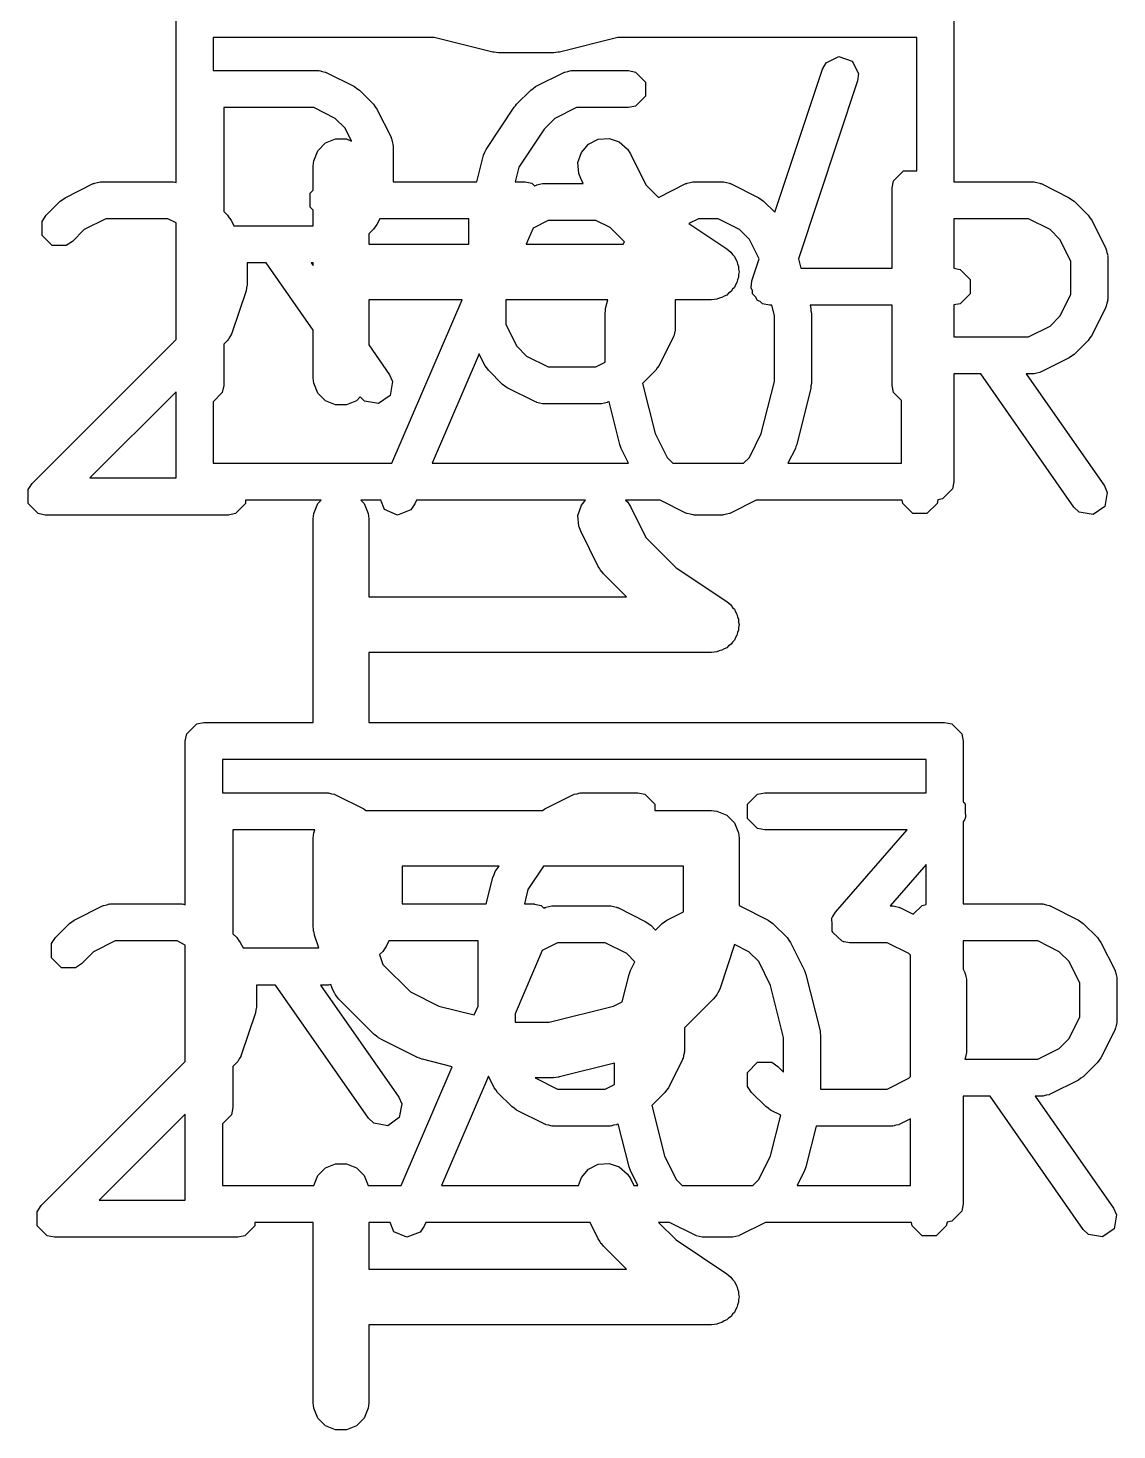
# Model space of a CAD drawing. Header units: inches. Extents: x 0.27 to 5.32, y 0.16 to 3.22.
# Drawn here: x 5.1481 to 5.2638, y 1.7327 to 1.8817 of the extents above; entities that cross this region are included whole.
import ezdxf

# ---------------------------------------------------------------- set-up
doc = ezdxf.new("R2010")
doc.units = ezdxf.units.IN
doc.header["$MEASUREMENT"] = 0
doc.layers.add('BLACK', color=250, linetype='CONTINUOUS')

msp = doc.modelspace()

# ---------------------------------------------------------------- linework, layer by layer
at = {"layer": 'BLACK', "linetype": 'CONTINUOUS'}
for p, q in [((5.16382, 1.86529), (5.16382, 1.88269)), ((5.2465, 1.88269), (5.2465, 1.86537)), ((5.19127, 1.88072), (5.16776, 1.88072)), ((5.16776, 1.88072), (5.16776, 1.87718)), ((5.1975, 1.87916), (5.19127, 1.88072)), ((5.21079, 1.88072), (5.20456, 1.87916)), ((5.24256, 1.88072), (5.21079, 1.88072)), ((5.24256, 1.86654), (5.24256, 1.88072)), ((5.1976, 1.87915), (5.1975, 1.87916)), ((5.19764, 1.87913), (5.1976, 1.87915)), ((5.20446, 1.87915), (5.20442, 1.87913)), ((5.20456, 1.87916), (5.20446, 1.87915)), ((5.19786, 1.87911), (5.19764, 1.87913)), ((5.19808, 1.87908), (5.19786, 1.87911)), ((5.19812, 1.87909), (5.19808, 1.87908)), ((5.19822, 1.87908), (5.19812, 1.87909)), ((5.20384, 1.87908), (5.19822, 1.87908)), ((5.20394, 1.87909), (5.20384, 1.87908)), ((5.20399, 1.87908), (5.20394, 1.87909)), ((5.2042, 1.87911), (5.20399, 1.87908)), ((5.20442, 1.87913), (5.2042, 1.87911)), ((5.23254, 1.87734), (5.23292, 1.87801)), ((5.23292, 1.87801), (5.23426, 1.87868)), ((5.23426, 1.87868), (5.23569, 1.8782)), ((5.23569, 1.8782), (5.23637, 1.87686)), ((5.16776, 1.87718), (5.17891, 1.87718)), ((5.17891, 1.87718), (5.17901, 1.87717)), ((5.17901, 1.87717), (5.17905, 1.87718)), ((5.17905, 1.87718), (5.17935, 1.8771)), ((5.17935, 1.8771), (5.17966, 1.87703)), ((5.17966, 1.87703), (5.1797, 1.877)), ((5.1797, 1.877), (5.17979, 1.87698)), ((5.17979, 1.87698), (5.18279, 1.87548)), ((5.20203, 1.87548), (5.20503, 1.87698)), ((5.20503, 1.87698), (5.20512, 1.877)), ((5.20512, 1.877), (5.20515, 1.87703)), ((5.20515, 1.87703), (5.20546, 1.8771)), ((5.20546, 1.8771), (5.20577, 1.87718)), ((5.20577, 1.87718), (5.20581, 1.87717)), ((5.20581, 1.87717), (5.20591, 1.87718)), ((5.20591, 1.87718), (5.21191, 1.87718)), ((5.21191, 1.87718), (5.21266, 1.87703)), ((5.21266, 1.87703), (5.21373, 1.87597)), ((5.22746, 1.86212), (5.23254, 1.87734)), ((5.23637, 1.87686), (5.23627, 1.87609)), ((5.18279, 1.87548), (5.18304, 1.87528)), ((5.18304, 1.87528), (5.1833, 1.87511)), ((5.1833, 1.87511), (5.1848, 1.87361)), ((5.20002, 1.87361), (5.20152, 1.87511)), ((5.20152, 1.87511), (5.20178, 1.87528)), ((5.20178, 1.87528), (5.20203, 1.87548)), ((5.21373, 1.87597), (5.21373, 1.87446)), ((5.23627, 1.87609), (5.22997, 1.85719)), ((5.17845, 1.87325), (5.16888, 1.87325)), ((5.16888, 1.87325), (5.16888, 1.86221)), ((5.18074, 1.8721), (5.17845, 1.87325)), ((5.1848, 1.87361), (5.18498, 1.87335)), ((5.18498, 1.87335), (5.18517, 1.8731)), ((5.19677, 1.86881), (5.19977, 1.87331)), ((5.19977, 1.87331), (5.19991, 1.87345)), ((5.19991, 1.87345), (5.20002, 1.87361)), ((5.20637, 1.87325), (5.20407, 1.8721)), ((5.21191, 1.87325), (5.20637, 1.87325)), ((5.21266, 1.8734), (5.21191, 1.87325)), ((5.21373, 1.87446), (5.21266, 1.8734)), ((5.18179, 1.87105), (5.18074, 1.8721)), ((5.18517, 1.8731), (5.18667, 1.8701)), ((5.20407, 1.8721), (5.20294, 1.87096)), ((5.18247, 1.8697), (5.18179, 1.87105)), ((5.20294, 1.87096), (5.20024, 1.86691)), ((5.17889, 1.86867), (5.17971, 1.86949)), ((5.17971, 1.86949), (5.18077, 1.86993)), ((5.18077, 1.86993), (5.18192, 1.86993)), ((5.18192, 1.86993), (5.18247, 1.8697)), ((5.18667, 1.8701), (5.1867, 1.87)), ((5.1867, 1.87), (5.18673, 1.86997)), ((5.18673, 1.86997), (5.18679, 1.86966)), ((5.18679, 1.86966), (5.18687, 1.86936)), ((5.18687, 1.86936), (5.18686, 1.86931)), ((5.18686, 1.86931), (5.18688, 1.86922)), ((5.18688, 1.86922), (5.18688, 1.86537)), ((5.19664, 1.8685), (5.19677, 1.86881)), ((5.2069, 1.86849), (5.20766, 1.86936)), ((5.20766, 1.86936), (5.20869, 1.86988)), ((5.20869, 1.86988), (5.20984, 1.86996)), ((5.20984, 1.86996), (5.21093, 1.8696)), ((5.21093, 1.8696), (5.2118, 1.86884)), ((5.2118, 1.86884), (5.21211, 1.86835)), ((5.17839, 1.86703), (5.17845, 1.86761)), ((5.17845, 1.86761), (5.17889, 1.86867)), ((5.19579, 1.86537), (5.1965, 1.86819)), ((5.1965, 1.86819), (5.19664, 1.8685)), ((5.20654, 1.8674), (5.2069, 1.86849)), ((5.20662, 1.86625), (5.20654, 1.8674)), ((5.21211, 1.86835), (5.21377, 1.86503)), ((5.17839, 1.86448), (5.17839, 1.86703)), ((5.20024, 1.86691), (5.19985, 1.86537)), ((5.20683, 1.86571), (5.20662, 1.86625)), ((5.24008, 1.86547), (5.24115, 1.86654)), ((5.24115, 1.86654), (5.24256, 1.86654)), ((5.15202, 1.86367), (5.15502, 1.86517)), ((5.15502, 1.86517), (5.15511, 1.86519)), ((5.15511, 1.86519), (5.15514, 1.86522)), ((5.15514, 1.86522), (5.15545, 1.86529)), ((5.15545, 1.86529), (5.15576, 1.86537)), ((5.15576, 1.86537), (5.1558, 1.86535)), ((5.1558, 1.86535), (5.1559, 1.86537)), ((5.1559, 1.86537), (5.1634, 1.86537)), ((5.1634, 1.86537), (5.16349, 1.86535)), ((5.16349, 1.86535), (5.16354, 1.86537)), ((5.16354, 1.86537), (5.16382, 1.86529)), ((5.17808, 1.86416), (5.17839, 1.86448)), ((5.18688, 1.86537), (5.19579, 1.86537)), ((5.19985, 1.86537), (5.20089, 1.86537)), ((5.20089, 1.86537), (5.20091, 1.86537)), ((5.20091, 1.86537), (5.20092, 1.86537)), ((5.20092, 1.86537), (5.20094, 1.86536)), ((5.20094, 1.86536), (5.20165, 1.86522)), ((5.20165, 1.86522), (5.20193, 1.86494)), ((5.20193, 1.86494), (5.20194, 1.86493)), ((5.20194, 1.86493), (5.20203, 1.86498)), ((5.20203, 1.86498), (5.20212, 1.865)), ((5.20212, 1.865), (5.20215, 1.86504)), ((5.20215, 1.86504), (5.20246, 1.8651)), ((5.20246, 1.8651), (5.20277, 1.86518)), ((5.20277, 1.86518), (5.20281, 1.86517)), ((5.20281, 1.86517), (5.20291, 1.86519)), ((5.20291, 1.86519), (5.20709, 1.86519)), ((5.20709, 1.86519), (5.20683, 1.86571)), ((5.21377, 1.86503), (5.21509, 1.86371)), ((5.21509, 1.86371), (5.21801, 1.86517)), ((5.21801, 1.86517), (5.2181, 1.86519)), ((5.2181, 1.86519), (5.21814, 1.86522)), ((5.21814, 1.86522), (5.21845, 1.86529)), ((5.21845, 1.86529), (5.21875, 1.86537)), ((5.21875, 1.86537), (5.21879, 1.86535)), ((5.21879, 1.86535), (5.21889, 1.86537)), ((5.21889, 1.86537), (5.22189, 1.86537)), ((5.22189, 1.86537), (5.22199, 1.86535)), ((5.22199, 1.86535), (5.22203, 1.86537)), ((5.22203, 1.86537), (5.22233, 1.86529)), ((5.22233, 1.86529), (5.22264, 1.86522)), ((5.22264, 1.86522), (5.22267, 1.86519)), ((5.22267, 1.86519), (5.22277, 1.86517)), ((5.22277, 1.86517), (5.22577, 1.86367)), ((5.23993, 1.86472), (5.24008, 1.86547)), ((5.23993, 1.85619), (5.23993, 1.86472)), ((5.2465, 1.86537), (5.25489, 1.86537)), ((5.25489, 1.86537), (5.25498, 1.86535)), ((5.25498, 1.86535), (5.25503, 1.86537)), ((5.25503, 1.86537), (5.25533, 1.86529)), ((5.25533, 1.86529), (5.25564, 1.86522)), ((5.25564, 1.86522), (5.25567, 1.86519)), ((5.25567, 1.86519), (5.25577, 1.86517)), ((5.25577, 1.86517), (5.25877, 1.86367)), ((5.15001, 1.8618), (5.15151, 1.8633)), ((5.15151, 1.8633), (5.15177, 1.86347)), ((5.15177, 1.86347), (5.15202, 1.86367)), ((5.17808, 1.86265), (5.17808, 1.86416)), ((5.22577, 1.86367), (5.22602, 1.86347)), ((5.22602, 1.86347), (5.22628, 1.8633)), ((5.22628, 1.8633), (5.22746, 1.86212)), ((5.25877, 1.86367), (5.25901, 1.86347)), ((5.25901, 1.86347), (5.25928, 1.8633)), ((5.25928, 1.8633), (5.26078, 1.8618)), ((5.14958, 1.86116), (5.15001, 1.8618)), ((5.15636, 1.86144), (5.15406, 1.86029)), ((5.16293, 1.86144), (5.15636, 1.86144)), ((5.16382, 1.86099), (5.16293, 1.86144)), ((5.16888, 1.86221), (5.16929, 1.8618)), ((5.16929, 1.8618), (5.16946, 1.86153)), ((5.16946, 1.86153), (5.16966, 1.86129)), ((5.16966, 1.86129), (5.16996, 1.86069)), ((5.17839, 1.86234), (5.17808, 1.86265)), ((5.17839, 1.86069), (5.17839, 1.86234)), ((5.18547, 1.86144), (5.18517, 1.86084)), ((5.19494, 1.86144), (5.18547, 1.86144)), ((5.19494, 1.85874), (5.19494, 1.86144)), ((5.21935, 1.86144), (5.21833, 1.86092)), ((5.22143, 1.86144), (5.21935, 1.86144)), ((5.22372, 1.86029), (5.22143, 1.86144)), ((5.25442, 1.86144), (5.2465, 1.86144)), ((5.2465, 1.86144), (5.2465, 1.85617)), ((5.25672, 1.86029), (5.25442, 1.86144)), ((5.26078, 1.8618), (5.26095, 1.86154)), ((5.26095, 1.86154), (5.26115, 1.86129)), ((5.26115, 1.86129), (5.26265, 1.85829)), ((5.14958, 1.85965), (5.14958, 1.86116)), ((5.15406, 1.86029), (5.15279, 1.85901)), ((5.16382, 1.84861), (5.16382, 1.86099)), ((5.16996, 1.86069), (5.17839, 1.86069)), ((5.1848, 1.86033), (5.1843, 1.85982)), ((5.1843, 1.85982), (5.1843, 1.85874)), ((5.18498, 1.86059), (5.1848, 1.86033)), ((5.18517, 1.86084), (5.18498, 1.86059)), ((5.20177, 1.86045), (5.20103, 1.85874)), ((5.20337, 1.86125), (5.20177, 1.86045)), ((5.20844, 1.86125), (5.20337, 1.86125)), ((5.20996, 1.86049), (5.20844, 1.86125)), ((5.21147, 1.85897), (5.20996, 1.86049)), ((5.21833, 1.86092), (5.22235, 1.85824)), ((5.22477, 1.85924), (5.22372, 1.86029)), ((5.25777, 1.85924), (5.25672, 1.86029)), ((5.15065, 1.85859), (5.14958, 1.85965)), ((5.15215, 1.85859), (5.15065, 1.85859)), ((5.15279, 1.85901), (5.15215, 1.85859)), ((5.1843, 1.85874), (5.19494, 1.85874)), ((5.20103, 1.85874), (5.21135, 1.85874)), ((5.21135, 1.85874), (5.21147, 1.85897)), ((5.22581, 1.85716), (5.22477, 1.85924)), ((5.25892, 1.85694), (5.25777, 1.85924)), ((5.22235, 1.85824), (5.22236, 1.85824)), ((5.22236, 1.85824), (5.22236, 1.85824)), ((5.22236, 1.85824), (5.22236, 1.85824)), ((5.22236, 1.85824), (5.2228, 1.85787)), ((5.2228, 1.85787), (5.22296, 1.85763)), ((5.22296, 1.85763), (5.22317, 1.85742)), ((5.22317, 1.85742), (5.22328, 1.85716)), ((5.22328, 1.85716), (5.22344, 1.85692)), ((5.22344, 1.85692), (5.2235, 1.85663)), ((5.22504, 1.85484), (5.22581, 1.85716)), ((5.22997, 1.85719), (5.23022, 1.85619)), ((5.25892, 1.85337), (5.25892, 1.85694)), ((5.26265, 1.85829), (5.26267, 1.85819)), ((5.26267, 1.85819), (5.2627, 1.85816)), ((5.2627, 1.85816), (5.26277, 1.85785)), ((5.26277, 1.85785), (5.26285, 1.85755)), ((5.26285, 1.85755), (5.26283, 1.8575)), ((5.26283, 1.8575), (5.26285, 1.85741)), ((5.26285, 1.85741), (5.26285, 1.85291)), ((5.17339, 1.85675), (5.17136, 1.85675)), ((5.17136, 1.85675), (5.17136, 1.85441)), ((5.17839, 1.8496), (5.17339, 1.85675)), ((5.17819, 1.85675), (5.17839, 1.85646)), ((5.17839, 1.85675), (5.17819, 1.85675)), ((5.17839, 1.85646), (5.17839, 1.85675)), ((5.2235, 1.85663), (5.22361, 1.85636)), ((5.22361, 1.85636), (5.22361, 1.85607)), ((5.22361, 1.85607), (5.22367, 1.85579)), ((5.22367, 1.85579), (5.22361, 1.8555)), ((5.22361, 1.8555), (5.22361, 1.85521)), ((5.23022, 1.85619), (5.23993, 1.85619)), ((5.2465, 1.85617), (5.24716, 1.85604)), ((5.24716, 1.85604), (5.24822, 1.85497)), ((5.1713, 1.8541), (5.17126, 1.85378)), ((5.17136, 1.85441), (5.1713, 1.8541)), ((5.22297, 1.85394), (5.22281, 1.8537)), ((5.22317, 1.85414), (5.22297, 1.85394)), ((5.22328, 1.85441), (5.22317, 1.85414)), ((5.22344, 1.85466), (5.22328, 1.85441)), ((5.2235, 1.85494), (5.22344, 1.85466)), ((5.22361, 1.85521), (5.2235, 1.85494)), ((5.22494, 1.85408), (5.22504, 1.85484)), ((5.22509, 1.85379), (5.22494, 1.85408)), ((5.24822, 1.85497), (5.24822, 1.85347)), ((5.17126, 1.85378), (5.16976, 1.84928)), ((5.19422, 1.85283), (5.1843, 1.85283)), ((5.1843, 1.85283), (5.1843, 1.84803)), ((5.18677, 1.83545), (5.19422, 1.85283)), ((5.19888, 1.85283), (5.19888, 1.85018)), ((5.20972, 1.85283), (5.19888, 1.85283)), ((5.20948, 1.85188), (5.20972, 1.85283)), ((5.22072, 1.85283), (5.21687, 1.85283)), ((5.21687, 1.85283), (5.21687, 1.84972)), ((5.22129, 1.85289), (5.22072, 1.85283)), ((5.22072, 1.85283), (5.22072, 1.85283)), ((5.22072, 1.85283), (5.22072, 1.85283)), ((5.22072, 1.85283), (5.22072, 1.85283)), ((5.22156, 1.853), (5.22129, 1.85289)), ((5.22185, 1.85306), (5.22156, 1.853)), ((5.22209, 1.85322), (5.22185, 1.85306)), ((5.22236, 1.85333), (5.22209, 1.85322)), ((5.22256, 1.85353), (5.22236, 1.85333)), ((5.22281, 1.8537), (5.22256, 1.85353)), ((5.22509, 1.85347), (5.22509, 1.85379)), ((5.22541, 1.85314), (5.22509, 1.85347)), ((5.22561, 1.85273), (5.22541, 1.85314)), ((5.22592, 1.85263), (5.22561, 1.85273)), ((5.22615, 1.8524), (5.22592, 1.85263)), ((5.2269, 1.85225), (5.22615, 1.8524)), ((5.24716, 1.8524), (5.2465, 1.85227)), ((5.24822, 1.85347), (5.24716, 1.8524)), ((5.25777, 1.85107), (5.25892, 1.85337)), ((5.26277, 1.85246), (5.2627, 1.85215)), ((5.26285, 1.85277), (5.26277, 1.85246)), ((5.26285, 1.85291), (5.26283, 1.85281)), ((5.26283, 1.85281), (5.26285, 1.85277)), ((5.20942, 1.85141), (5.20947, 1.85164)), ((5.20942, 1.84618), (5.20942, 1.85141)), ((5.20947, 1.85164), (5.20948, 1.85188)), ((5.22715, 1.85225), (5.2269, 1.85225)), ((5.22742, 1.85116), (5.22715, 1.85225)), ((5.22742, 1.84415), (5.22742, 1.85116)), ((5.23993, 1.85225), (5.23121, 1.85225)), ((5.23121, 1.85225), (5.2313, 1.85188)), ((5.2313, 1.85188), (5.23131, 1.85164)), ((5.23131, 1.85164), (5.23136, 1.85141)), ((5.23136, 1.85141), (5.23136, 1.84391)), ((5.23993, 1.84372), (5.23993, 1.85225)), ((5.2465, 1.85227), (5.2465, 1.84888)), ((5.25672, 1.85002), (5.25777, 1.85107)), ((5.26265, 1.85203), (5.26115, 1.84903)), ((5.26267, 1.85212), (5.26265, 1.85203)), ((5.2627, 1.85215), (5.26267, 1.85212)), ((5.17839, 1.84453), (5.17839, 1.8496)), ((5.19888, 1.85018), (5.20003, 1.84789)), ((5.21687, 1.84958), (5.21679, 1.84928)), ((5.21687, 1.84972), (5.21686, 1.84962)), ((5.21686, 1.84962), (5.21687, 1.84958)), ((5.25442, 1.84888), (5.25672, 1.85002)), ((5.14851, 1.8333), (5.16382, 1.84861)), ((5.16929, 1.84851), (5.16888, 1.84811)), ((5.16888, 1.84811), (5.16888, 1.84372)), ((5.16934, 1.8486), (5.16929, 1.84851)), ((5.16938, 1.84862), (5.16934, 1.8486)), ((5.16954, 1.84889), (5.16938, 1.84862)), ((5.16972, 1.84915), (5.16954, 1.84889)), ((5.16976, 1.84928), (5.16972, 1.8492)), ((5.16972, 1.8492), (5.16972, 1.84915)), ((5.1843, 1.84803), (5.18652, 1.84485)), ((5.20003, 1.84789), (5.20107, 1.84684)), ((5.21667, 1.84884), (5.21517, 1.84584)), ((5.21669, 1.84893), (5.21667, 1.84884)), ((5.21672, 1.84897), (5.21669, 1.84893)), ((5.21679, 1.84928), (5.21672, 1.84897)), ((5.2465, 1.84888), (5.25442, 1.84888)), ((5.26078, 1.84851), (5.25928, 1.84702)), ((5.26095, 1.84878), (5.26078, 1.84851)), ((5.26115, 1.84903), (5.26095, 1.84878)), ((5.19603, 1.84707), (5.19105, 1.83545)), ((5.19665, 1.84584), (5.19603, 1.84707)), ((5.20107, 1.84684), (5.20337, 1.84569)), ((5.25877, 1.84665), (5.25577, 1.84515)), ((5.25901, 1.84684), (5.25877, 1.84665)), ((5.25928, 1.84702), (5.25901, 1.84684)), ((5.19684, 1.84559), (5.19665, 1.84584)), ((5.19702, 1.84533), (5.19684, 1.84559)), ((5.19852, 1.84383), (5.19702, 1.84533)), ((5.20337, 1.84569), (5.20844, 1.84569)), ((5.20844, 1.84569), (5.20942, 1.84618)), ((5.2148, 1.84533), (5.21341, 1.84394)), ((5.21497, 1.84559), (5.2148, 1.84533)), ((5.21517, 1.84584), (5.21497, 1.84559)), ((5.24936, 1.84494), (5.2465, 1.84494)), ((5.2465, 1.84494), (5.2465, 1.83348)), ((5.25927, 1.83078), (5.24936, 1.84494)), ((5.25489, 1.84494), (5.25417, 1.84494)), ((5.25417, 1.84494), (5.2625, 1.83304)), ((5.25498, 1.84496), (5.25489, 1.84494)), ((5.25503, 1.84494), (5.25498, 1.84496)), ((5.25533, 1.84503), (5.25503, 1.84494)), ((5.25564, 1.84509), (5.25533, 1.84503)), ((5.25567, 1.84512), (5.25564, 1.84509)), ((5.25577, 1.84515), (5.25567, 1.84512)), ((5.16888, 1.84372), (5.16873, 1.84297)), ((5.17845, 1.84396), (5.17839, 1.84453)), ((5.17889, 1.84289), (5.17845, 1.84396)), ((5.18652, 1.84485), (5.18683, 1.84415)), ((5.18683, 1.84415), (5.18657, 1.84266)), ((5.19878, 1.84365), (5.19852, 1.84383)), ((5.19903, 1.84346), (5.19878, 1.84365)), ((5.20203, 1.84196), (5.19903, 1.84346)), ((5.21341, 1.84394), (5.21475, 1.8386)), ((5.22603, 1.8386), (5.22742, 1.84415)), ((5.2313, 1.84343), (5.2298, 1.83743)), ((5.23131, 1.84367), (5.2313, 1.84343)), ((5.23136, 1.84391), (5.23131, 1.84367)), ((5.24008, 1.84297), (5.23993, 1.84372)), ((5.16382, 1.84305), (5.15465, 1.83388)), ((5.16382, 1.83388), (5.16382, 1.84305)), ((5.16873, 1.84297), (5.16776, 1.84199)), ((5.16776, 1.84199), (5.16776, 1.83545)), ((5.17971, 1.84208), (5.17889, 1.84289)), ((5.18077, 1.84164), (5.17971, 1.84208)), ((5.18299, 1.84208), (5.18192, 1.84164)), ((5.1834, 1.84249), (5.18299, 1.84208)), ((5.18385, 1.84206), (5.1834, 1.84249)), ((5.18534, 1.8418), (5.18385, 1.84206)), ((5.18657, 1.84266), (5.18534, 1.8418)), ((5.20212, 1.84193), (5.20203, 1.84196)), ((5.20215, 1.8419), (5.20212, 1.84193)), ((5.20246, 1.84184), (5.20215, 1.8419)), ((5.20966, 1.8419), (5.20935, 1.84184)), ((5.20969, 1.84193), (5.20966, 1.8419)), ((5.20979, 1.84196), (5.20969, 1.84193)), ((5.20984, 1.84199), (5.20979, 1.84196)), ((5.21098, 1.83743), (5.20984, 1.84199)), ((5.24092, 1.84213), (5.24008, 1.84297)), ((5.24092, 1.83545), (5.24092, 1.84213)), ((5.18192, 1.84164), (5.18077, 1.84164)), ((5.20277, 1.84176), (5.20246, 1.84184)), ((5.20281, 1.84177), (5.20277, 1.84176)), ((5.20291, 1.84175), (5.20281, 1.84177)), ((5.20891, 1.84175), (5.20291, 1.84175)), ((5.209, 1.84177), (5.20891, 1.84175)), ((5.20905, 1.84176), (5.209, 1.84177)), ((5.20935, 1.84184), (5.20905, 1.84176)), ((5.21107, 1.83724), (5.21098, 1.83743)), ((5.21475, 1.8386), (5.21601, 1.83607)), ((5.22477, 1.83607), (5.22603, 1.8386)), ((5.2298, 1.83743), (5.22971, 1.83724)), ((5.21113, 1.83703), (5.21107, 1.83724)), ((5.21192, 1.83545), (5.21113, 1.83703)), ((5.21601, 1.83607), (5.21664, 1.83545)), ((5.22414, 1.83545), (5.22477, 1.83607)), ((5.22965, 1.83703), (5.22886, 1.83545)), ((5.22971, 1.83724), (5.22965, 1.83703)), ((5.16776, 1.83545), (5.18677, 1.83545)), ((5.19105, 1.83545), (5.21192, 1.83545)), ((5.21664, 1.83545), (5.22414, 1.83545)), ((5.22886, 1.83545), (5.24092, 1.83545)), ((5.14808, 1.83266), (5.14851, 1.8333)), ((5.15465, 1.83388), (5.16382, 1.83388)), ((5.2465, 1.83348), (5.24635, 1.83273)), ((5.2625, 1.83304), (5.26281, 1.83234)), ((5.14808, 1.83116), (5.14808, 1.83266)), ((5.17923, 1.83151), (5.17121, 1.83151)), ((5.17121, 1.83151), (5.17121, 1.83116)), ((5.17889, 1.83118), (5.17923, 1.83151)), ((5.18559, 1.83151), (5.18347, 1.83151)), ((5.18347, 1.83151), (5.1838, 1.83118)), ((5.18599, 1.83053), (5.18559, 1.83151)), ((5.18937, 1.83151), (5.1892, 1.83113)), ((5.20735, 1.83151), (5.18937, 1.83151)), ((5.2069, 1.831), (5.20735, 1.83151)), ((5.21528, 1.83151), (5.21161, 1.83151)), ((5.21161, 1.83151), (5.2118, 1.83135)), ((5.21801, 1.83015), (5.21528, 1.83151)), ((5.2255, 1.83151), (5.22277, 1.83015)), ((5.241, 1.83151), (5.2255, 1.83151)), ((5.24107, 1.83116), (5.241, 1.83151)), ((5.24479, 1.83156), (5.24471, 1.83116)), ((5.24528, 1.83166), (5.24479, 1.83156)), ((5.24635, 1.83273), (5.24528, 1.83166)), ((5.26281, 1.83234), (5.26255, 1.83085)), ((5.14915, 1.83009), (5.14808, 1.83116)), ((5.1499, 1.82994), (5.14915, 1.83009)), ((5.17015, 1.83009), (5.1694, 1.82994)), ((5.17121, 1.83116), (5.17015, 1.83009)), ((5.17839, 1.82954), (5.17845, 1.83011)), ((5.17845, 1.83011), (5.17889, 1.83118)), ((5.1838, 1.83118), (5.18424, 1.83011)), ((5.18424, 1.83011), (5.1843, 1.82954)), ((5.18737, 1.82994), (5.18599, 1.83053)), ((5.18877, 1.8305), (5.18737, 1.82994)), ((5.1892, 1.83113), (5.18877, 1.8305)), ((5.20654, 1.82991), (5.2069, 1.831)), ((5.2118, 1.83135), (5.21211, 1.83086)), ((5.21211, 1.83086), (5.21377, 1.82754)), ((5.2181, 1.83012), (5.21801, 1.83015)), ((5.21814, 1.83009), (5.2181, 1.83012)), ((5.21845, 1.83003), (5.21814, 1.83009)), ((5.21875, 1.82995), (5.21845, 1.83003)), ((5.22233, 1.83003), (5.22203, 1.82995)), ((5.22264, 1.83009), (5.22233, 1.83003)), ((5.22267, 1.83012), (5.22264, 1.83009)), ((5.22277, 1.83015), (5.22267, 1.83012)), ((5.24213, 1.83009), (5.24107, 1.83116)), ((5.24364, 1.83009), (5.24213, 1.83009)), ((5.24471, 1.83116), (5.24364, 1.83009)), ((5.25983, 1.83025), (5.25927, 1.83078)), ((5.26131, 1.82999), (5.25983, 1.83025)), ((5.26255, 1.83085), (5.26131, 1.82999)), ((5.1694, 1.82994), (5.1499, 1.82994)), ((5.17839, 1.80789), (5.17839, 1.82954)), ((5.1843, 1.82954), (5.1843, 1.82124)), ((5.20662, 1.82876), (5.20654, 1.82991)), ((5.20683, 1.82822), (5.20662, 1.82876)), ((5.21879, 1.82996), (5.21875, 1.82995)), ((5.21889, 1.82994), (5.21879, 1.82996)), ((5.22189, 1.82994), (5.21889, 1.82994)), ((5.22199, 1.82996), (5.22189, 1.82994)), ((5.22203, 1.82995), (5.22199, 1.82996)), ((5.2087, 1.82447), (5.20683, 1.82822)), ((5.21377, 1.82754), (5.21697, 1.82433)), ((5.20886, 1.82422), (5.2087, 1.82447)), ((5.20889, 1.82415), (5.20886, 1.82422)), ((5.20895, 1.82407), (5.20889, 1.82415)), ((5.20901, 1.82398), (5.20895, 1.82407)), ((5.21697, 1.82433), (5.22235, 1.82074)), ((5.20907, 1.82393), (5.20901, 1.82398)), ((5.20925, 1.8237), (5.20907, 1.82393)), ((5.21171, 1.82124), (5.20925, 1.8237)), ((5.1843, 1.82124), (5.21171, 1.82124)), ((5.22235, 1.82074), (5.22236, 1.82074)), ((5.22236, 1.82074), (5.22236, 1.82074)), ((5.22236, 1.82074), (5.22236, 1.82074)), ((5.22236, 1.82074), (5.2228, 1.82038)), ((5.2228, 1.82038), (5.22296, 1.82013)), ((5.22296, 1.82013), (5.22317, 1.81993)), ((5.22317, 1.81993), (5.22328, 1.81966)), ((5.22328, 1.81966), (5.22344, 1.81942)), ((5.22344, 1.81942), (5.2235, 1.81913)), ((5.2235, 1.81913), (5.22361, 1.81886)), ((5.22361, 1.81886), (5.22361, 1.81857)), ((5.22361, 1.81857), (5.22367, 1.81829)), ((5.22367, 1.81829), (5.22361, 1.818)), ((5.22317, 1.81665), (5.22297, 1.81644)), ((5.22328, 1.81692), (5.22317, 1.81665)), ((5.22344, 1.81716), (5.22328, 1.81692)), ((5.2235, 1.81744), (5.22344, 1.81716)), ((5.22361, 1.81771), (5.2235, 1.81744)), ((5.22361, 1.818), (5.22361, 1.81771)), ((5.22072, 1.81533), (5.1843, 1.81533)), ((5.1843, 1.81533), (5.1843, 1.80789)), ((5.22129, 1.81539), (5.22072, 1.81534)), ((5.22072, 1.81534), (5.22072, 1.81533)), ((5.22072, 1.81533), (5.22072, 1.81534)), ((5.22072, 1.81534), (5.22072, 1.81533)), ((5.22156, 1.8155), (5.22129, 1.81539)), ((5.22185, 1.81556), (5.22156, 1.8155)), ((5.22209, 1.81572), (5.22185, 1.81556)), ((5.22236, 1.81583), (5.22209, 1.81572)), ((5.22256, 1.81604), (5.22236, 1.81583)), ((5.22281, 1.8162), (5.22256, 1.81604)), ((5.22297, 1.81644), (5.22281, 1.8162)), ((5.16495, 1.80667), (5.16602, 1.80774)), ((5.16602, 1.80774), (5.16677, 1.80789)), ((5.16677, 1.80789), (5.17839, 1.80789)), ((5.1843, 1.80789), (5.24551, 1.80789)), ((5.24551, 1.80789), (5.24627, 1.80774)), ((5.24627, 1.80774), (5.24733, 1.80667)), ((5.1648, 1.80592), (5.16495, 1.80667)), ((5.24733, 1.80667), (5.24748, 1.80592)), ((5.1648, 1.78852), (5.1648, 1.80592)), ((5.24748, 1.80592), (5.24748, 1.79947)), ((5.16874, 1.80395), (5.16874, 1.80041)), ((5.24354, 1.80395), (5.16874, 1.80395)), ((5.24354, 1.80041), (5.24354, 1.80395)), ((5.16874, 1.80041), (5.1799, 1.80041)), ((5.1799, 1.80041), (5.17999, 1.80039)), ((5.17999, 1.80039), (5.18003, 1.80041)), ((5.18003, 1.80041), (5.18034, 1.80032)), ((5.18034, 1.80032), (5.18065, 1.80026)), ((5.18065, 1.80026), (5.18068, 1.80023)), ((5.18068, 1.80023), (5.18078, 1.80021)), ((5.18078, 1.80021), (5.18377, 1.79871)), ((5.20301, 1.79871), (5.20601, 1.80021)), ((5.20601, 1.80021), (5.20611, 1.80023)), ((5.20611, 1.80023), (5.20614, 1.80026)), ((5.20614, 1.80026), (5.20645, 1.80032)), ((5.20645, 1.80032), (5.20675, 1.80041)), ((5.20675, 1.80041), (5.20679, 1.80039)), ((5.20679, 1.80039), (5.20689, 1.80041)), ((5.20689, 1.80041), (5.21289, 1.80041)), ((5.21289, 1.80041), (5.21364, 1.80026)), ((5.21364, 1.80026), (5.21471, 1.7992)), ((5.22457, 1.7992), (5.22564, 1.80026)), ((5.22564, 1.80026), (5.22639, 1.80041)), ((5.22639, 1.80041), (5.24354, 1.80041)), ((5.18377, 1.79871), (5.184, 1.79853)), ((5.20278, 1.79853), (5.20301, 1.79871)), ((5.21471, 1.7992), (5.21471, 1.79853)), ((5.22457, 1.79769), (5.22457, 1.7992)), ((5.24748, 1.79947), (5.24765, 1.79932)), ((5.24765, 1.79932), (5.24766, 1.79925)), ((5.24766, 1.79925), (5.24771, 1.7992)), ((5.24771, 1.7992), (5.24771, 1.79851)), ((5.184, 1.79853), (5.20278, 1.79853)), ((5.21471, 1.79853), (5.22072, 1.79853)), ((5.22072, 1.79853), (5.22129, 1.79847)), ((5.22129, 1.79847), (5.22236, 1.79803)), ((5.22236, 1.79803), (5.22317, 1.79722)), ((5.22317, 1.79722), (5.22361, 1.79615)), ((5.22564, 1.79663), (5.22457, 1.79769)), ((5.24765, 1.79763), (5.24748, 1.79734)), ((5.24748, 1.79734), (5.24748, 1.7886)), ((5.24771, 1.79769), (5.24765, 1.79763)), ((5.24771, 1.79851), (5.24775, 1.79781)), ((5.24775, 1.79781), (5.24771, 1.79773)), ((5.24771, 1.79773), (5.24771, 1.79769)), ((5.17858, 1.79648), (5.16986, 1.79648)), ((5.16986, 1.79648), (5.16986, 1.78543)), ((5.17839, 1.79558), (5.17845, 1.79615)), ((5.17845, 1.79615), (5.17858, 1.79648)), ((5.22361, 1.79615), (5.22367, 1.79558)), ((5.22639, 1.79648), (5.22564, 1.79663)), ((5.24155, 1.79648), (5.22639, 1.79648)), ((5.23391, 1.78774), (5.24155, 1.79648)), ((5.17839, 1.7862), (5.17839, 1.79558)), ((5.22367, 1.79558), (5.22367, 1.78842)), ((5.24354, 1.79278), (5.23973, 1.78841)), ((5.24354, 1.78854), (5.24354, 1.79278)), ((5.18786, 1.79258), (5.18784, 1.79254)), ((5.18784, 1.79254), (5.18786, 1.79245)), ((5.19815, 1.79262), (5.18785, 1.79262)), ((5.18785, 1.79262), (5.18786, 1.79258)), ((5.18786, 1.79245), (5.18786, 1.7886)), ((5.19678, 1.7886), (5.19748, 1.79142)), ((5.19748, 1.79142), (5.19763, 1.79173)), ((5.19763, 1.79173), (5.19775, 1.79204)), ((5.19775, 1.79204), (5.19815, 1.79262)), ((5.20288, 1.79262), (5.20122, 1.79014)), ((5.21776, 1.79262), (5.20288, 1.79262)), ((5.21776, 1.78778), (5.21776, 1.79262)), ((5.20122, 1.79014), (5.20084, 1.7886)), ((5.153, 1.78689), (5.156, 1.78839)), ((5.156, 1.78839), (5.1561, 1.78842)), ((5.1561, 1.78842), (5.15613, 1.78845)), ((5.15613, 1.78845), (5.15644, 1.78851)), ((5.15644, 1.78851), (5.15674, 1.7886)), ((5.15674, 1.7886), (5.15679, 1.78858)), ((5.15679, 1.78858), (5.15688, 1.7886)), ((5.15688, 1.7886), (5.16438, 1.7886)), ((5.16438, 1.7886), (5.16448, 1.78858)), ((5.16448, 1.78858), (5.16452, 1.7886)), ((5.16452, 1.7886), (5.1648, 1.78852)), ((5.18786, 1.7886), (5.19678, 1.7886)), ((5.20084, 1.7886), (5.20188, 1.7886)), ((5.20188, 1.7886), (5.20189, 1.7886)), ((5.20189, 1.7886), (5.2019, 1.7886)), ((5.2019, 1.7886), (5.20192, 1.78859)), ((5.20192, 1.78859), (5.20263, 1.78845)), ((5.20263, 1.78845), (5.20291, 1.78817)), ((5.20311, 1.78823), (5.20314, 1.78826)), ((5.20314, 1.78826), (5.20345, 1.78833)), ((5.20345, 1.78833), (5.20375, 1.78841)), ((5.20375, 1.78841), (5.2038, 1.7884)), ((5.2038, 1.7884), (5.20389, 1.78841)), ((5.20389, 1.78841), (5.20989, 1.78841)), ((5.20989, 1.78841), (5.20999, 1.7884)), ((5.20999, 1.7884), (5.21003, 1.78841)), ((5.21003, 1.78841), (5.21033, 1.78833)), ((5.21033, 1.78833), (5.21064, 1.78826)), ((5.21064, 1.78826), (5.21068, 1.78823)), ((5.22367, 1.78842), (5.22375, 1.78839)), ((5.22375, 1.78839), (5.22675, 1.78689)), ((5.23973, 1.78841), (5.23989, 1.78841)), ((5.23989, 1.78841), (5.23998, 1.7884)), ((5.23998, 1.7884), (5.24003, 1.78841)), ((5.24003, 1.78841), (5.24033, 1.78833)), ((5.24033, 1.78833), (5.24064, 1.78826)), ((5.24064, 1.78826), (5.24067, 1.78823)), ((5.24217, 1.78751), (5.24312, 1.78845)), ((5.24312, 1.78845), (5.24354, 1.78854)), ((5.24748, 1.7886), (5.25587, 1.7886)), ((5.25587, 1.7886), (5.25597, 1.78858)), ((5.25597, 1.78858), (5.25601, 1.7886)), ((5.25601, 1.7886), (5.25631, 1.78851)), ((5.25631, 1.78851), (5.25662, 1.78845)), ((5.25662, 1.78845), (5.25666, 1.78842)), ((5.25666, 1.78842), (5.25675, 1.78839)), ((5.25675, 1.78839), (5.25975, 1.78689)), ((5.15275, 1.7867), (5.153, 1.78689)), ((5.20291, 1.78817), (5.20292, 1.78816)), ((5.20292, 1.78816), (5.20301, 1.78821)), ((5.20301, 1.78821), (5.20311, 1.78823)), ((5.21068, 1.78823), (5.21077, 1.78821)), ((5.21077, 1.78821), (5.21377, 1.78671)), ((5.21575, 1.7867), (5.21599, 1.78689)), ((5.21599, 1.78689), (5.21776, 1.78778)), ((5.22675, 1.78689), (5.227, 1.7867)), ((5.23352, 1.78708), (5.23357, 1.78716)), ((5.23357, 1.78639), (5.23352, 1.78708)), ((5.23357, 1.7872), (5.23363, 1.78726)), ((5.23357, 1.78716), (5.23357, 1.7872)), ((5.23363, 1.78726), (5.23391, 1.78774)), ((5.24067, 1.78823), (5.24077, 1.78821)), ((5.24077, 1.78821), (5.24217, 1.78751)), ((5.25975, 1.78689), (5.26, 1.7867)), ((5.15099, 1.78503), (5.15249, 1.78653)), ((5.15249, 1.78653), (5.15275, 1.7867)), ((5.16986, 1.78543), (5.17027, 1.78503)), ((5.17842, 1.78591), (5.17839, 1.7862)), ((5.17842, 1.78583), (5.17842, 1.78591)), ((5.17844, 1.78573), (5.17842, 1.78583)), ((5.17845, 1.78563), (5.17844, 1.78573)), ((5.17848, 1.78555), (5.17845, 1.78563)), ((5.17854, 1.78527), (5.17848, 1.78555)), ((5.179, 1.78392), (5.17854, 1.78527)), ((5.21377, 1.78671), (5.21402, 1.78651)), ((5.21402, 1.78651), (5.21428, 1.78634)), ((5.21428, 1.78634), (5.21479, 1.78583)), ((5.21479, 1.78583), (5.21548, 1.78653)), ((5.21548, 1.78653), (5.21575, 1.7867)), ((5.227, 1.7867), (5.22727, 1.78653)), ((5.22727, 1.78653), (5.22877, 1.78503)), ((5.23357, 1.78569), (5.23357, 1.78639)), ((5.23362, 1.78564), (5.23357, 1.78569)), ((5.23362, 1.78557), (5.23362, 1.78564)), ((5.23414, 1.78512), (5.23362, 1.78557)), ((5.26, 1.7867), (5.26026, 1.78653)), ((5.26026, 1.78653), (5.26176, 1.78503)), ((5.15056, 1.78439), (5.15099, 1.78503)), ((5.15056, 1.78288), (5.15056, 1.78439)), ((5.15735, 1.78467), (5.15505, 1.78352)), ((5.16392, 1.78467), (5.15735, 1.78467)), ((5.1648, 1.78422), (5.16392, 1.78467)), ((5.1648, 1.77184), (5.1648, 1.78422)), ((5.17027, 1.78503), (5.17045, 1.78476)), ((5.17045, 1.78476), (5.17064, 1.78451)), ((5.17064, 1.78451), (5.17094, 1.78392)), ((5.17094, 1.78392), (5.179, 1.78392)), ((5.18596, 1.78382), (5.18579, 1.78355)), ((5.18616, 1.78407), (5.18596, 1.78382)), ((5.18645, 1.78467), (5.18616, 1.78407)), ((5.19592, 1.78467), (5.18645, 1.78467)), ((5.19592, 1.77774), (5.19592, 1.78467)), ((5.20436, 1.78448), (5.20275, 1.78367)), ((5.20943, 1.78448), (5.20436, 1.78448)), ((5.21172, 1.78333), (5.20943, 1.78448)), ((5.22319, 1.78428), (5.22164, 1.77964)), ((5.22471, 1.78352), (5.22319, 1.78428)), ((5.22877, 1.78503), (5.22894, 1.78476)), ((5.22894, 1.78476), (5.22913, 1.78451)), ((5.22913, 1.78451), (5.23063, 1.78151)), ((5.23463, 1.78463), (5.23414, 1.78512)), ((5.23473, 1.78461), (5.23463, 1.78463)), ((5.23476, 1.78458), (5.23473, 1.78461)), ((5.23484, 1.78459), (5.23476, 1.78458)), ((5.23539, 1.78448), (5.23484, 1.78459)), ((5.23942, 1.78448), (5.23539, 1.78448)), ((5.24172, 1.78333), (5.23942, 1.78448)), ((5.25541, 1.78467), (5.24748, 1.78467)), ((5.24748, 1.78467), (5.24748, 1.78166)), ((5.2577, 1.78352), (5.25541, 1.78467)), ((5.26176, 1.78503), (5.26194, 1.78476)), ((5.26194, 1.78476), (5.26213, 1.78451)), ((5.26213, 1.78451), (5.26363, 1.78151)), ((5.15163, 1.78182), (5.15056, 1.78288)), ((5.15505, 1.78352), (5.15377, 1.78224)), ((5.18579, 1.78355), (5.18545, 1.78322)), ((5.18545, 1.78322), (5.1858, 1.78217)), ((5.20275, 1.78367), (5.19986, 1.77693)), ((5.21259, 1.78246), (5.21172, 1.78333)), ((5.21211, 1.78151), (5.21259, 1.78246)), ((5.22576, 1.78247), (5.22471, 1.78352)), ((5.22702, 1.77995), (5.22576, 1.78247)), ((5.2419, 1.78315), (5.24172, 1.78333)), ((5.2419, 1.77025), (5.2419, 1.78315)), ((5.25875, 1.78247), (5.2577, 1.78352)), ((5.2599, 1.78017), (5.25875, 1.78247)), ((5.15314, 1.78182), (5.15163, 1.78182)), ((5.15377, 1.78224), (5.15314, 1.78182)), ((5.1858, 1.78217), (5.18872, 1.77926)), ((5.21124, 1.7782), (5.21197, 1.78111)), ((5.21197, 1.78111), (5.21206, 1.78131)), ((5.21206, 1.78131), (5.21211, 1.78151)), ((5.23063, 1.78151), (5.23069, 1.78131)), ((5.23069, 1.78131), (5.23078, 1.78111)), ((5.23078, 1.78111), (5.23228, 1.77511)), ((5.24748, 1.78166), (5.24765, 1.78133)), ((5.24765, 1.78133), (5.24767, 1.78123)), ((5.24767, 1.78123), (5.24771, 1.7812)), ((5.24771, 1.7812), (5.24777, 1.78089)), ((5.24777, 1.78089), (5.24785, 1.78059)), ((5.26363, 1.78151), (5.26366, 1.78142)), ((5.26366, 1.78142), (5.26369, 1.78139)), ((5.26369, 1.78139), (5.26375, 1.78108)), ((5.26375, 1.78108), (5.26383, 1.78077)), ((5.17437, 1.77998), (5.17235, 1.77998)), ((5.17235, 1.77998), (5.17235, 1.77763)), ((5.18428, 1.76582), (5.17437, 1.77998)), ((5.1799, 1.77998), (5.17918, 1.77998)), ((5.17918, 1.77998), (5.18751, 1.76808)), ((5.17999, 1.78), (5.1799, 1.77998)), ((5.18003, 1.77998), (5.17999, 1.78)), ((5.18028, 1.78005), (5.18003, 1.77998)), ((5.18042, 1.77964), (5.18028, 1.78005)), ((5.18066, 1.77912), (5.18042, 1.77964)), ((5.22164, 1.77964), (5.22141, 1.77912)), ((5.2284, 1.77439), (5.22702, 1.77995)), ((5.24785, 1.78059), (5.24784, 1.78054)), ((5.24784, 1.78054), (5.24786, 1.78045)), ((5.24786, 1.78045), (5.24786, 1.77295)), ((5.2599, 1.7766), (5.2599, 1.78017)), ((5.26383, 1.78077), (5.26382, 1.78073)), ((5.26382, 1.78073), (5.26384, 1.78063)), ((5.26384, 1.78063), (5.26384, 1.77613)), ((5.18072, 1.77904), (5.18066, 1.77912)), ((5.18077, 1.77894), (5.18072, 1.77904)), ((5.18113, 1.77849), (5.18077, 1.77894)), ((5.18488, 1.77474), (5.18113, 1.77849)), ((5.18872, 1.77926), (5.19175, 1.77774)), ((5.21031, 1.77774), (5.21124, 1.7782)), ((5.22093, 1.77849), (5.21786, 1.77542)), ((5.2213, 1.77894), (5.22093, 1.77849)), ((5.22134, 1.77904), (5.2213, 1.77894)), ((5.22141, 1.77912), (5.22134, 1.77904)), ((5.17225, 1.77701), (5.17075, 1.77251)), ((5.17229, 1.77733), (5.17225, 1.77701)), ((5.17235, 1.77763), (5.17229, 1.77733)), ((5.19175, 1.77774), (5.19552, 1.7768)), ((5.19552, 1.7768), (5.19592, 1.77774)), ((5.19986, 1.77693), (5.19986, 1.77603)), ((5.20348, 1.77603), (5.21031, 1.77774)), ((5.25875, 1.7743), (5.2599, 1.7766)), ((5.19986, 1.77603), (5.20348, 1.77603)), ((5.21786, 1.77542), (5.21786, 1.77295)), ((5.23228, 1.77511), (5.23229, 1.77487)), ((5.23229, 1.77487), (5.23234, 1.77464)), ((5.26363, 1.77525), (5.26213, 1.77225)), ((5.26366, 1.77535), (5.26363, 1.77525)), ((5.26369, 1.77538), (5.26366, 1.77535)), ((5.26375, 1.77569), (5.26369, 1.77538)), ((5.26383, 1.776), (5.26375, 1.77569)), ((5.26384, 1.77613), (5.26382, 1.77604)), ((5.26382, 1.77604), (5.26383, 1.776)), ((5.18511, 1.77455), (5.18488, 1.77474)), ((5.18516, 1.7745), (5.18511, 1.77455)), ((5.18525, 1.77444), (5.18516, 1.7745)), ((5.18533, 1.77437), (5.18525, 1.77444)), ((5.1854, 1.77434), (5.18533, 1.77437)), ((5.18565, 1.77419), (5.1854, 1.77434)), ((5.1894, 1.77231), (5.18565, 1.77419)), ((5.2284, 1.77072), (5.2284, 1.77439)), ((5.23234, 1.77464), (5.23234, 1.76892)), ((5.2577, 1.77325), (5.25875, 1.7743)), ((5.17052, 1.77212), (5.17037, 1.77185)), ((5.1707, 1.77238), (5.17052, 1.77212)), ((5.17075, 1.77251), (5.1707, 1.77243)), ((5.1707, 1.77243), (5.1707, 1.77238)), ((5.18944, 1.7723), (5.1894, 1.77231)), ((5.18946, 1.77228), (5.18944, 1.7723)), ((5.1897, 1.7722), (5.18946, 1.77228)), ((5.18994, 1.77211), (5.1897, 1.7722)), ((5.18996, 1.7721), (5.18994, 1.77211)), ((5.19, 1.77209), (5.18996, 1.7721)), ((5.19316, 1.7713), (5.19, 1.77209)), ((5.21765, 1.77207), (5.21615, 1.76907)), ((5.21768, 1.77216), (5.21765, 1.77207)), ((5.21771, 1.77219), (5.21768, 1.77216)), ((5.21777, 1.7725), (5.21771, 1.77219)), ((5.21785, 1.77281), (5.21777, 1.7725)), ((5.21786, 1.77295), (5.21784, 1.77285)), ((5.21784, 1.77285), (5.21785, 1.77281)), ((5.24767, 1.77216), (5.24766, 1.7721)), ((5.24766, 1.7721), (5.25541, 1.7721)), ((5.24771, 1.77219), (5.24767, 1.77216)), ((5.24777, 1.7725), (5.24771, 1.77219)), ((5.24785, 1.77281), (5.24777, 1.7725)), ((5.24786, 1.77295), (5.24784, 1.77285)), ((5.24784, 1.77285), (5.24785, 1.77281)), ((5.25541, 1.7721), (5.2577, 1.77325)), ((5.26194, 1.77201), (5.26176, 1.77174)), ((5.26213, 1.77225), (5.26194, 1.77201)), ((5.14949, 1.75653), (5.1648, 1.77184)), ((5.17027, 1.77174), (5.16986, 1.77134)), ((5.16986, 1.77134), (5.16986, 1.76695)), ((5.17033, 1.77183), (5.17027, 1.77174)), ((5.17037, 1.77185), (5.17033, 1.77183)), ((5.18775, 1.75868), (5.19316, 1.7713)), ((5.21041, 1.77168), (5.20456, 1.77021)), ((5.21041, 1.76941), (5.21041, 1.77168)), ((5.22457, 1.7707), (5.22564, 1.77177)), ((5.22457, 1.76919), (5.22457, 1.7707)), ((5.22564, 1.77177), (5.22714, 1.77177)), ((5.22714, 1.77177), (5.22778, 1.77134)), ((5.22778, 1.77134), (5.2284, 1.77072)), ((5.26176, 1.77174), (5.26026, 1.77024)), ((5.19702, 1.7703), (5.19204, 1.75868)), ((5.19763, 1.76907), (5.19702, 1.7703)), ((5.19783, 1.76882), (5.19763, 1.76907)), ((5.20384, 1.77013), (5.202, 1.77013)), ((5.202, 1.77013), (5.20206, 1.77007)), ((5.20206, 1.77007), (5.20436, 1.76892)), ((5.20394, 1.77014), (5.20384, 1.77013)), ((5.20399, 1.77013), (5.20394, 1.77014)), ((5.2042, 1.77016), (5.20399, 1.77013)), ((5.20442, 1.77018), (5.2042, 1.77016)), ((5.20436, 1.76892), (5.20943, 1.76892)), ((5.20446, 1.7702), (5.20442, 1.77018)), ((5.20456, 1.77021), (5.20446, 1.7702)), ((5.20943, 1.76892), (5.21041, 1.76941)), ((5.21615, 1.76907), (5.21596, 1.76882)), ((5.225, 1.76856), (5.22457, 1.76919)), ((5.23234, 1.76892), (5.23942, 1.76892)), ((5.23942, 1.76892), (5.24172, 1.77007)), ((5.24172, 1.77007), (5.2419, 1.77025)), ((5.25975, 1.76987), (5.25675, 1.76838)), ((5.26, 1.77007), (5.25975, 1.76987)), ((5.26026, 1.77024), (5.26, 1.77007)), ((5.18751, 1.76808), (5.18782, 1.76737)), ((5.198, 1.76856), (5.19783, 1.76882)), ((5.1995, 1.76706), (5.198, 1.76856)), ((5.21578, 1.76856), (5.2144, 1.76717)), ((5.21596, 1.76882), (5.21578, 1.76856)), ((5.2265, 1.76706), (5.225, 1.76856)), ((5.25035, 1.76817), (5.24748, 1.76817)), ((5.24748, 1.76817), (5.24748, 1.75671)), ((5.26026, 1.75401), (5.25035, 1.76817)), ((5.25587, 1.76817), (5.25515, 1.76817)), ((5.25515, 1.76817), (5.26348, 1.75627)), ((5.25597, 1.76819), (5.25587, 1.76817)), ((5.25601, 1.76817), (5.25597, 1.76819)), ((5.25631, 1.76826), (5.25601, 1.76817)), ((5.25662, 1.76832), (5.25631, 1.76826)), ((5.25666, 1.76835), (5.25662, 1.76832)), ((5.25675, 1.76838), (5.25666, 1.76835)), ((5.1648, 1.76627), (5.15564, 1.75711)), ((5.1648, 1.75711), (5.1648, 1.76627)), ((5.16972, 1.7662), (5.16874, 1.76522)), ((5.16986, 1.76695), (5.16972, 1.7662)), ((5.18782, 1.76737), (5.18755, 1.76589)), ((5.19976, 1.76688), (5.1995, 1.76706)), ((5.20001, 1.76669), (5.19976, 1.76688)), ((5.20301, 1.76519), (5.20001, 1.76669)), ((5.2144, 1.76717), (5.21573, 1.76182)), ((5.22676, 1.76688), (5.2265, 1.76706)), ((5.22701, 1.76669), (5.22676, 1.76688)), ((5.2281, 1.76614), (5.22701, 1.76669)), ((5.22702, 1.76182), (5.2281, 1.76614)), ((5.16874, 1.76522), (5.16874, 1.75868)), ((5.18484, 1.76529), (5.18428, 1.76582)), ((5.18632, 1.76503), (5.18484, 1.76529)), ((5.18755, 1.76589), (5.18632, 1.76503)), ((5.20311, 1.76516), (5.20301, 1.76519)), ((5.20314, 1.76513), (5.20311, 1.76516)), ((5.20345, 1.76507), (5.20314, 1.76513)), ((5.20375, 1.76499), (5.20345, 1.76507)), ((5.2038, 1.765), (5.20375, 1.76499)), ((5.20389, 1.76498), (5.2038, 1.765)), ((5.20989, 1.76498), (5.20389, 1.76498)), ((5.20999, 1.765), (5.20989, 1.76498)), ((5.21003, 1.76499), (5.20999, 1.765)), ((5.21033, 1.76507), (5.21003, 1.76499)), ((5.21064, 1.76513), (5.21033, 1.76507)), ((5.21068, 1.76516), (5.21064, 1.76513)), ((5.21077, 1.76519), (5.21068, 1.76516)), ((5.21083, 1.76522), (5.21077, 1.76519)), ((5.21197, 1.76066), (5.21083, 1.76522)), ((5.23186, 1.76498), (5.23078, 1.76066)), ((5.23989, 1.76498), (5.23186, 1.76498)), ((5.23998, 1.765), (5.23989, 1.76498)), ((5.24003, 1.76499), (5.23998, 1.765)), ((5.24033, 1.76507), (5.24003, 1.76499)), ((5.24064, 1.76513), (5.24033, 1.76507)), ((5.24067, 1.76516), (5.24064, 1.76513)), ((5.24077, 1.76519), (5.24067, 1.76516)), ((5.2419, 1.76576), (5.24077, 1.76519)), ((5.2419, 1.75868), (5.2419, 1.76576)), ((5.21573, 1.76182), (5.21699, 1.7593)), ((5.22576, 1.7593), (5.22702, 1.76182)), ((5.17889, 1.75972), (5.17971, 1.76054)), ((5.17971, 1.76054), (5.18077, 1.76098)), ((5.18077, 1.76098), (5.18192, 1.76098)), ((5.18192, 1.76098), (5.18299, 1.76054)), ((5.18299, 1.76054), (5.1838, 1.75972)), ((5.2069, 1.75954), (5.20766, 1.76041)), ((5.20766, 1.76041), (5.20869, 1.76093)), ((5.20869, 1.76093), (5.20984, 1.76101)), ((5.20984, 1.76101), (5.21093, 1.76065)), ((5.21093, 1.76065), (5.2118, 1.75989)), ((5.21206, 1.76046), (5.21197, 1.76066)), ((5.21211, 1.76026), (5.21206, 1.76046)), ((5.2129, 1.75868), (5.21211, 1.76026)), ((5.23063, 1.76026), (5.22984, 1.75868)), ((5.23069, 1.76046), (5.23063, 1.76026)), ((5.23078, 1.76066), (5.23069, 1.76046)), ((5.16874, 1.75868), (5.17846, 1.75868)), ((5.17846, 1.75868), (5.17889, 1.75972)), ((5.1838, 1.75972), (5.18423, 1.75868)), ((5.18423, 1.75868), (5.18775, 1.75868)), ((5.19204, 1.75868), (5.20661, 1.75868)), ((5.20661, 1.75868), (5.2069, 1.75954)), ((5.2118, 1.75989), (5.21211, 1.7594)), ((5.21211, 1.7594), (5.21247, 1.75868)), ((5.21247, 1.75868), (5.2129, 1.75868)), ((5.21699, 1.7593), (5.21762, 1.75868)), ((5.21762, 1.75868), (5.22513, 1.75868)), ((5.22513, 1.75868), (5.22576, 1.7593)), ((5.22984, 1.75868), (5.2419, 1.75868)), ((5.15564, 1.75711), (5.1648, 1.75711)), ((5.14906, 1.75589), (5.14949, 1.75653)), ((5.14906, 1.75438), (5.14906, 1.75589)), ((5.24733, 1.75595), (5.24627, 1.75489)), ((5.24748, 1.75671), (5.24733, 1.75595)), ((5.26348, 1.75627), (5.26379, 1.75556)), ((5.26379, 1.75556), (5.26353, 1.75408)), ((5.15013, 1.75332), (5.14906, 1.75438)), ((5.1722, 1.75438), (5.17113, 1.75332)), ((5.17839, 1.75474), (5.1722, 1.75474)), ((5.1722, 1.75474), (5.1722, 1.75438)), ((5.17839, 1.73558), (5.17839, 1.75474)), ((5.18658, 1.75474), (5.1843, 1.75474)), ((5.1843, 1.75474), (5.1843, 1.74978)), ((5.18697, 1.75376), (5.18658, 1.75474)), ((5.19019, 1.75436), (5.18975, 1.75373)), ((5.19035, 1.75474), (5.19019, 1.75436)), ((5.20784, 1.75474), (5.19035, 1.75474)), ((5.2087, 1.75301), (5.20784, 1.75474)), ((5.21627, 1.75474), (5.21511, 1.75474)), ((5.21511, 1.75474), (5.21697, 1.75288)), ((5.21899, 1.75338), (5.21627, 1.75474)), ((5.22648, 1.75474), (5.22375, 1.75338)), ((5.24198, 1.75474), (5.22648, 1.75474)), ((5.24205, 1.75438), (5.24198, 1.75474)), ((5.24312, 1.75332), (5.24205, 1.75438)), ((5.24569, 1.75438), (5.24462, 1.75332)), ((5.24577, 1.75479), (5.24569, 1.75438)), ((5.24627, 1.75489), (5.24577, 1.75479)), ((5.26081, 1.75348), (5.26026, 1.75401)), ((5.26353, 1.75408), (5.26229, 1.75322)), ((5.15088, 1.75317), (5.15013, 1.75332)), ((5.17038, 1.75317), (5.15088, 1.75317)), ((5.17113, 1.75332), (5.17038, 1.75317)), ((5.18835, 1.75317), (5.18697, 1.75376)), ((5.18975, 1.75373), (5.18835, 1.75317)), ((5.20886, 1.75276), (5.2087, 1.75301)), ((5.20889, 1.75269), (5.20886, 1.75276)), ((5.20895, 1.75261), (5.20889, 1.75269)), ((5.20901, 1.75252), (5.20895, 1.75261)), ((5.20907, 1.75247), (5.20901, 1.75252)), ((5.21697, 1.75288), (5.22235, 1.74929)), ((5.21909, 1.75335), (5.21899, 1.75338)), ((5.21912, 1.75332), (5.21909, 1.75335)), ((5.21943, 1.75326), (5.21912, 1.75332)), ((5.21973, 1.75317), (5.21943, 1.75326)), ((5.21978, 1.75319), (5.21973, 1.75317)), ((5.21987, 1.75317), (5.21978, 1.75319)), ((5.22287, 1.75317), (5.21987, 1.75317)), ((5.22297, 1.75319), (5.22287, 1.75317)), ((5.22301, 1.75317), (5.22297, 1.75319)), ((5.22332, 1.75326), (5.22301, 1.75317)), ((5.22363, 1.75332), (5.22332, 1.75326)), ((5.22366, 1.75335), (5.22363, 1.75332)), ((5.22375, 1.75338), (5.22366, 1.75335)), ((5.24462, 1.75332), (5.24312, 1.75332)), ((5.26229, 1.75322), (5.26081, 1.75348)), ((5.20925, 1.75224), (5.20907, 1.75247)), ((5.21171, 1.74978), (5.20925, 1.75224)), ((5.1843, 1.74978), (5.21171, 1.74978)), ((5.22235, 1.74929), (5.22236, 1.74929)), ((5.22236, 1.74929), (5.22236, 1.74929)), ((5.22236, 1.74929), (5.22236, 1.74929)), ((5.22236, 1.74929), (5.2228, 1.74892)), ((5.2228, 1.74892), (5.22296, 1.74868)), ((5.22296, 1.74868), (5.22317, 1.74847)), ((5.22317, 1.74847), (5.22328, 1.74821)), ((5.22328, 1.74821), (5.22344, 1.74796)), ((5.22344, 1.74796), (5.2235, 1.74768)), ((5.2235, 1.74768), (5.22361, 1.74741)), ((5.22361, 1.74741), (5.22361, 1.74712)), ((5.22361, 1.74712), (5.22367, 1.74684)), ((5.22367, 1.74684), (5.22361, 1.74655)), ((5.22361, 1.74655), (5.22361, 1.74626)), ((5.22317, 1.74519), (5.22297, 1.74499)), ((5.22328, 1.74546), (5.22317, 1.74519)), ((5.22344, 1.74571), (5.22328, 1.74546)), ((5.2235, 1.74599), (5.22344, 1.74571)), ((5.22361, 1.74626), (5.2235, 1.74599)), ((5.22072, 1.74388), (5.1843, 1.74388)), ((5.1843, 1.74388), (5.1843, 1.73558)), ((5.22129, 1.74394), (5.22072, 1.74388)), ((5.22072, 1.74388), (5.22072, 1.74388)), ((5.22072, 1.74388), (5.22072, 1.74388)), ((5.22072, 1.74388), (5.22072, 1.74388)), ((5.22156, 1.74405), (5.22129, 1.74394)), ((5.22185, 1.74411), (5.22156, 1.74405)), ((5.22209, 1.74427), (5.22185, 1.74411)), ((5.22236, 1.74438), (5.22209, 1.74427)), ((5.22256, 1.74458), (5.22236, 1.74438)), ((5.22281, 1.74475), (5.22256, 1.74458)), ((5.22297, 1.74499), (5.22281, 1.74475)), ((5.17845, 1.73501), (5.17839, 1.73558)), ((5.17889, 1.73394), (5.17845, 1.73501)), ((5.18424, 1.73501), (5.1838, 1.73394)), ((5.1843, 1.73558), (5.18424, 1.73501)), ((5.17971, 1.73313), (5.17889, 1.73394)), ((5.18077, 1.73269), (5.17971, 1.73313)), ((5.18299, 1.73313), (5.18192, 1.73269)), ((5.1838, 1.73394), (5.18299, 1.73313)), ((5.18192, 1.73269), (5.18077, 1.73269))]:
    msp.add_line(p, q, dxfattribs=at)

doc.saveas('drawing.dxf')
